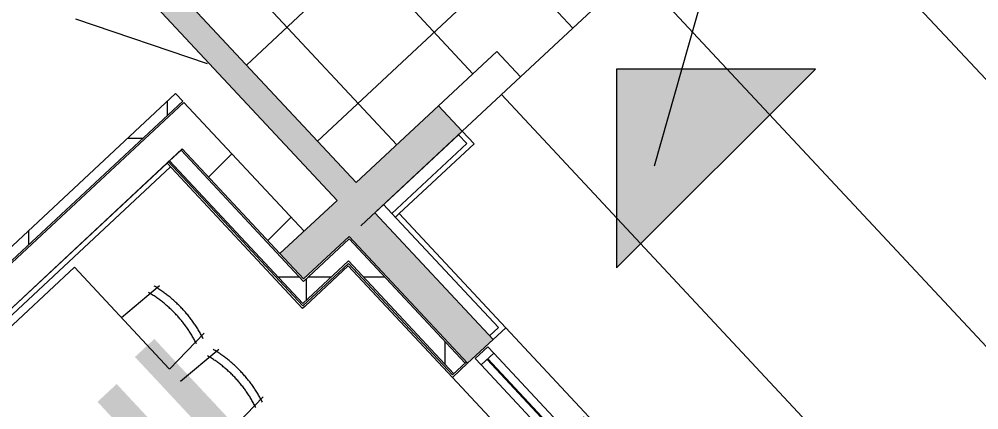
# Model space of a CAD drawing. Header units: millimetres. Extents: x -71377 to 516042, y -145869 to 441446.
# Drawn here: x 279515 to 285045, y 171983 to 174236 of the extents above; entities that cross this region are included whole.
import ezdxf

# ---------------------------------------------------------------- set-up
doc = ezdxf.new("R2010")
doc.units = ezdxf.units.MM
doc.header["$LTSCALE"] = 1000
doc.linetypes.add('_점선_M_', pattern=[3, 1.5, -1.5])
doc.linetypes.add('_점선_S_', pattern=[1.6, 0.8, -0.8])
for name, color, linetype, lineweight in [('06', 6, 'Continuous', 5), ('A-ele-8', 8, 'Continuous', 5), ('A-fnsh', 5, 'Continuous', 5), ('A-fnsh-4', 4, 'Continuous', 5), ('A-glas', 5, 'Continuous', 5), ('A-hat', 251, 'Continuous', 5), ('A-insu', 251, 'Continuous', 5), ('A-text-1', 3, 'Continuous', 5), ('A-text-2', 7, 'Continuous', 5), ('A-wind', 4, 'Continuous', 5), ('A-wind-hdln', 8, 'Continuous', 5), ('A_bwall', 3, 'Continuous', 5), ('A_cwall', 2, 'Continuous', 5), ('A_fnsh', 5, 'Continuous', 5), ('A_fnsh-4', 4, 'Continuous', 5), ('A_furn_HID', 6, '_점선_S_', 5), ('AA_dash_M_', 7, '_점선_M_', 5), ('AA_오픈', 8, '_점선_S_', 5), ('조경라인_dwg', 8, 'Continuous', 5)]:
    doc.layers.add(name, color=color, linetype=linetype, lineweight=lineweight)
doc.styles.add('나눔고딕_3', font='NanumGothic.ttf', dxfattribs={"height": 1400})
pattern_1 = [(0, (165969.5, 243949.9), (0, 800), []), (90, (165969.5, 243949.9), (-800, 5e-14), [])]

# ---------------------------------------------------------------- blocks, each defined once
blk = doc.blocks.new('가구_작은도서관 - 가구_작은도서관-6473556-지반층 배치도')
at = {"layer": 'A_furn_HID'}
for p, q in [((20810, 65), (21610, 65)), ((21610, 65), (21610, -1485)), ((21610, -331.7), (21897.1, -347.2)), ((21610, -738.3), (21897.1, -722.8)), ((21610, -831.7), (21897.1, -847.2)), ((21610, -1238.3), (21897.1, -1222.8))]:
    blk.add_line(p, q, dxfattribs=at)
for centre, radius, start, end in [((21151.1, -535), 750.5, 343.9294, 16.0706), ((21148.4, -535), 704.7, 343.2466, 16.7534), ((21151.1, -1035), 750.5, 343.9294, 16.0706), ((21148.4, -1035), 704.7, 343.2466, 16.7534)]:
    blk.add_arc(centre, radius, start, end, dxfattribs=at)
blk = doc.blocks.new('고정창_추가프레임_ - _A_AW_20X20-8338476-지반층 배치도')
at = {"layer": 'A-glas'}
for p, q in [((950, 2.5), (-950, 2.5)), ((-950, 2.5), (-950, -2.5)), ((950, -2.5), (950, 2.5)), ((-950, -2.5), (950, -2.5))]:
    blk.add_line(p, q, dxfattribs=at)
at = {"layer": 'A-wind'}
for p, q in [((-950, 50), (-1000, 50)), ((-1000, 50), (-1000, -50)), ((-950, -50), (-950, 50)), ((-25, 50), (-25, -50)), ((25, 50), (-25, 50)), ((25, -50), (25, 50)), ((950, 50), (950, -50)), ((1000, 50), (950, 50)), ((1000, -50), (1000, 50)), ((-1000, -50), (-950, -50)), ((-25, -50), (25, -50)), ((950, -50), (1000, -50))]:
    blk.add_line(p, q, dxfattribs=at)
at = {"layer": 'A-wind-hdln'}
for p, q in [((-25, 50), (-950, 50)), ((950, 50), (25, 50)), ((-950, -50), (-25, -50)), ((25, -50), (950, -50))]:
    blk.add_line(p, q, dxfattribs=at)
blk = doc.blocks.new('조경라인_dwg_A$Cb8b4522a-7862174-지반층 배치도')
at = {"layer": '06'}
blk.add_line((209910.8, 78953.5), (212979.8, 75662.5), dxfattribs=at)
blk = doc.blocks.new('조경라인_dwg-6847807-지반층 배치도')
at = {"layer": '06'}
for p, q in [((283831, 175233.9), (287686.8, 171099.1)), ((282295.2, 173801.7), (287085.9, 168664.2))]:
    blk.add_line(p, q, dxfattribs=at)
blk.add_blockref('조경라인_dwg_A$Cb8b4522a-7862174-지반층 배치도', (73152.3, 95564.2))
blk = doc.blocks.new('패밀리2 - 패밀리2-6852550-지반층 배치도')
at = {"layer": 'A-text-2'}
blk.add_hatch(color=256, dxfattribs=at).paths.add_polyline_path([(4.2166, 1.0796), (5.8366, 1.0796), (5.0266, 0.2696)])
for p, q in [((4.2166, 1.0796), (5.0266, 0.2696)), ((5.8366, 1.0796), (4.2166, 1.0796)), ((5.0266, 0.2696), (5.8366, 1.0796))]:
    blk.add_line(p, q, dxfattribs=at)

msp = doc.modelspace()

# ---------------------------------------------------------------- hatches: boundary and pattern name
at = {"layer": 'A-hat'}
h = msp.add_hatch(dxfattribs=at)
h.set_pattern_fill('FP_43', color=256, scale=1000, style=0, pattern_type=2)
h.set_pattern_definition([(223, (282872.77, 177522.6), (409.2, -438.81), []), (313, (282872.77, 177522.6), (438.81, 409.2), [])])
h.paths.add_polyline_path([(280452.7, 174434), (280392.6, 174498.5), (280392.6, 174434)])
h.paths.add_polyline_path([(281456.5, 173293.1), (282268.3, 174050.1), (282404.7, 173903.8), (283721.2, 175131.4), (283584.8, 175277.7), (284506.3, 176137), (283483.3, 177234.1), (283337, 177097.7), (283132.4, 177317.1), (283100.2, 177287.1), (283291.9, 177081.5), (283255.3, 177047.4), (283063.7, 177253), (280297.7, 174673.6), (280489.3, 174468.1), (280452.7, 174434), (280392.6, 174434), (281437.4, 173313.6)])
h.paths.add_polyline_path([(280773.4, 174296.9), (280568.8, 174516.3), (283201.7, 176971.5), (283406.3, 176752.1), (280810.8, 174331.7)])
h.paths.add_polyline_path([(280392.6, 174434), (280392.6, 174498.5), (280261.1, 174639.5), (280228.9, 174609.5), (280282.9, 174551.6)])
for points in [[(281483.2, 173044.5), (281592.9, 173146.8), (280392.6, 174434), (280282.9, 174331.7), (281456.5, 173073.1)], [(281592.9, 173146.8), (282068.3, 173590.1), (281931.9, 173736.4), (281456.5, 173293.1)], [(281154.1, 172737.6), (281483.2, 173044.5), (281346.8, 173190.8), (281017.7, 172883.9), (281087.1, 172809.5)], [(282099.4, 172251.8), (282245.7, 172388.2), (281563.7, 173119.5), (281417.4, 172983.1), (281951.8, 172410)]]:
    msp.add_hatch(color=256, dxfattribs=at).paths.add_polyline_path(points)
h = msp.add_hatch(dxfattribs=at)
h.set_pattern_fill('FP_13', color=256, scale=1000, style=0, pattern_type=2)
h.set_pattern_definition(pattern_1)
h.paths.add_polyline_path([(279163.1, 172556), (280457.6, 173763.1), (280416.7, 173807), (279122.2, 172599.9)])
h = msp.add_hatch(dxfattribs=at)
h.set_pattern_fill('FP_12', color=256, scale=1000, style=0, pattern_type=2)
h.set_pattern_definition([(45, (165969.5, 243949.9), (-353.5534, 353.5534), [])])
h.paths.add_polyline_path([(281017.7, 172883.9), (281156.7, 173013.5), (280594, 173616.8), (280455.1, 173487.3)])
h = msp.add_hatch(dxfattribs=at)
h.set_pattern_fill('FP_13', color=256, scale=1000, style=0, pattern_type=2)
h.set_pattern_definition(pattern_1)
h.paths.add_polyline_path([(281149.2, 172596.3), (281215, 172657.7), (280447.7, 173480.4), (280381.9, 173419.1), (280950.3, 172809.5)])
h = msp.add_hatch(dxfattribs=at)
h.set_pattern_fill('FP_13', color=256, scale=1000, style=0, pattern_type=2)
h.set_pattern_definition(pattern_1)
h.paths.add_polyline_path([(282019.4, 172190.9), (282085.3, 172252.3), (281416.9, 172969), (281351.1, 172907.6), (281442.6, 172809.5)])
h = msp.add_hatch(dxfattribs=at)
h.set_pattern_fill('FP_13', color=256, scale=1000, style=0, pattern_type=2)
h.set_pattern_definition(pattern_1)
h.paths.add_polyline_path([(281215, 172657.7), (281412.5, 172841.8), (281351.1, 172907.6), (281153.6, 172723.5)])

# ---------------------------------------------------------------- linework, layer by layer
at = {"layer": 'A-ele-8'}
for p, q in [((282318.9, 172456.3), (283696.5, 170979)), ((283389.3, 170692.6), (282011.6, 172169.9))]:
    msp.add_line(p, q, dxfattribs=at)
at = {"layer": 'A-fnsh'}
for p, q in [((282404.7, 173903.8), (283721.2, 175131.4)), ((282268.3, 174050.1), (281931.9, 173736.4)), ((282404.7, 173903.8), (282268.3, 174050.1)), ((282068.3, 173590.1), (282404.7, 173903.8)), ((281162.8, 172581.7), (281148.2, 172568))]:
    msp.add_line(p, q, dxfattribs=at)
at = {"layer": 'A-fnsh-4'}
for p, q in [((280374.6, 173412.2), (281148.7, 172582.2)), ((281662.6, 173116.1), (281614.9, 173167.3)), ((281705, 173114.6), (281683.1, 173094.1)), ((281148.7, 172582.2), (281412, 172827.7)), ((281412, 172827.7), (282012.1, 172184.1)), ((282092.6, 172259.1), (282012.1, 172184.1))]:
    msp.add_line(p, q, dxfattribs=at)
at = {"layer": 'A-insu'}
for p, q in [((280416.7, 173807), (279122.2, 172599.9)), ((280457.6, 173763.1), (280416.7, 173807)), ((279119.2, 172515.1), (280457.6, 173763.1)), ((282046.4, 173569.7), (281563.7, 173119.5)), ((280447.7, 173480.4), (280381.9, 173419.1))]:
    msp.add_line(p, q, dxfattribs=at)
at = {"layer": 'A_bwall'}
for p, q in [((280464.4, 173755.8), (279118.8, 172500.9)), ((281156.7, 173013.5), (280464.4, 173755.8)), ((278136.7, 171325.3), (280455.1, 173487.3)), ((280455.1, 173487.3), (281017.7, 172883.9)), ((280367.3, 173405.4), (279248.3, 172362))]:
    msp.add_line(p, q, dxfattribs=at)
at = {"layer": 'A_cwall'}
for p, q in [((281456.5, 173293.1), (278766, 176178.3)), ((278656.3, 176076), (281346.8, 173190.8)), ((281931.9, 173736.4), (281456.5, 173293.1)), ((282068.3, 173590.1), (281931.9, 173736.4)), ((282068.3, 173590.1), (281483.2, 173044.5)), ((281346.8, 173190.8), (281017.7, 172883.9)), ((282245.7, 172388.2), (281563.7, 173119.5)), ((281563.7, 173119.5), (282245.8, 172388.1)), ((281154.1, 172737.6), (281417.4, 172983.1)), ((281417.4, 172983.1), (282099.4, 172251.8)), ((282099.4, 172251.8), (281417.4, 172983.1)), ((281017.7, 172883.9), (281154.1, 172737.6)), ((282099.4, 172251.8), (282245.7, 172388.2))]:
    msp.add_line(p, q, dxfattribs=at)
at = {"layer": 'A_fnsh'}
for p, q in [((280455.1, 173487.3), (280447.7, 173480.4)), ((280447.7, 173480.4), (281153.6, 172723.5)), ((280381.9, 173419.1), (280367.3, 173405.4)), ((280381.9, 173419.1), (281149.2, 172596.3)), ((280367.3, 173405.4), (281148.2, 172568)), ((281417.4, 172983.1), (281154.1, 172737.6)), ((281153.6, 172723.5), (281416.9, 172969)), ((281416.9, 172969), (282085.3, 172252.3)), ((281149.2, 172596.3), (281412.5, 172841.8)), ((281162.8, 172581.7), (281411.5, 172813.5)), ((281411.5, 172813.5), (282011.6, 172169.9)), ((281412.5, 172841.8), (282019.4, 172190.9)), ((282011.6, 172169.9), (282099.4, 172251.8))]:
    msp.add_line(p, q, dxfattribs=at)
at = {"layer": 'A_fnsh-4'}
for p, q in [((282068.3, 173590.1), (282046.4, 173569.7)), ((282136.5, 173517), (282068.3, 173590.1)), ((282094.1, 173518.5), (282046.4, 173569.7)), ((281662.6, 173116.1), (282094.1, 173518.5)), ((281705, 173114.6), (282136.5, 173517)), ((278157.1, 171303.4), (280387.8, 173383.5)), ((282276.5, 172457.8), (281662.6, 173116.1)), ((282318.9, 172456.3), (281705, 173114.6)), ((282225.3, 172410), (282276.5, 172457.8)), ((282245.8, 172388.1), (282318.9, 172456.3))]:
    msp.add_line(p, q, dxfattribs=at)
at = {"layer": 'AA_dash_M_'}
msp.add_line((247284.3, 46362.5), (303447.7, 245132.9), dxfattribs=at)
at = {"layer": 'AA_오픈'}
msp.add_line((280599.5, 173977.5), (272978.2, 176578.5), dxfattribs=at)

# ---------------------------------------------------------------- block references
at = {"layer": 'A-text-2', "xscale": 1000, "yscale": 1000, "zscale": 1000, "rotation": 225.0000000000006}
msp.add_blockref('패밀리2 - 패밀리2-6852550-지반층 배치도', (286321.6, 177693.2), dxfattribs=at)
at = {"layer": 'A-wind-hdln', "rotation": 313.0000012484763}
msp.add_blockref('고정창_추가프레임_ - _A_AW_20X20-8338476-지반층 배치도', (282861.4, 171581.2), dxfattribs=at)
at = {"layer": 'A_furn_HID', "rotation": 43.00000124847657}
msp.add_blockref('가구_작은도서관 - 가구_작은도서관-6473556-지반층 배치도', (264073.1, 158019.4), dxfattribs=at)
at = {"layer": '조경라인_dwg', "rotation": 8.537736462515947e-07}
msp.add_blockref('조경라인_dwg-6847807-지반층 배치도', (0, 0), dxfattribs=at)

# ---------------------------------------------------------------- texts
at = {"layer": 'A-text-1', "insert": (274128.7, 166397.8), "char_height": 1400, "width": 10998.9, "attachment_point": 1, "rotation": 43, "line_spacing_factor": 1.2, "style": '나눔고딕_3'}
msp.add_mtext('\\pxt9.07143,18.14286,27.21429,36.28571,45.35714,54.42857,63.5,72.57143,81.64286,90.71429,99.78571,108.85714,117.92857,127,136.07143,145.14286,154.21429,163.28571,172.35714,181.42857,190.5,199.57143,208.64286,217.71429,226.78571,235.85714,244.92857,254,263.07143,272.14286,281.21429,290.28571;{스터디카페}', dxfattribs=at)

doc.saveas('drawing.dxf')
